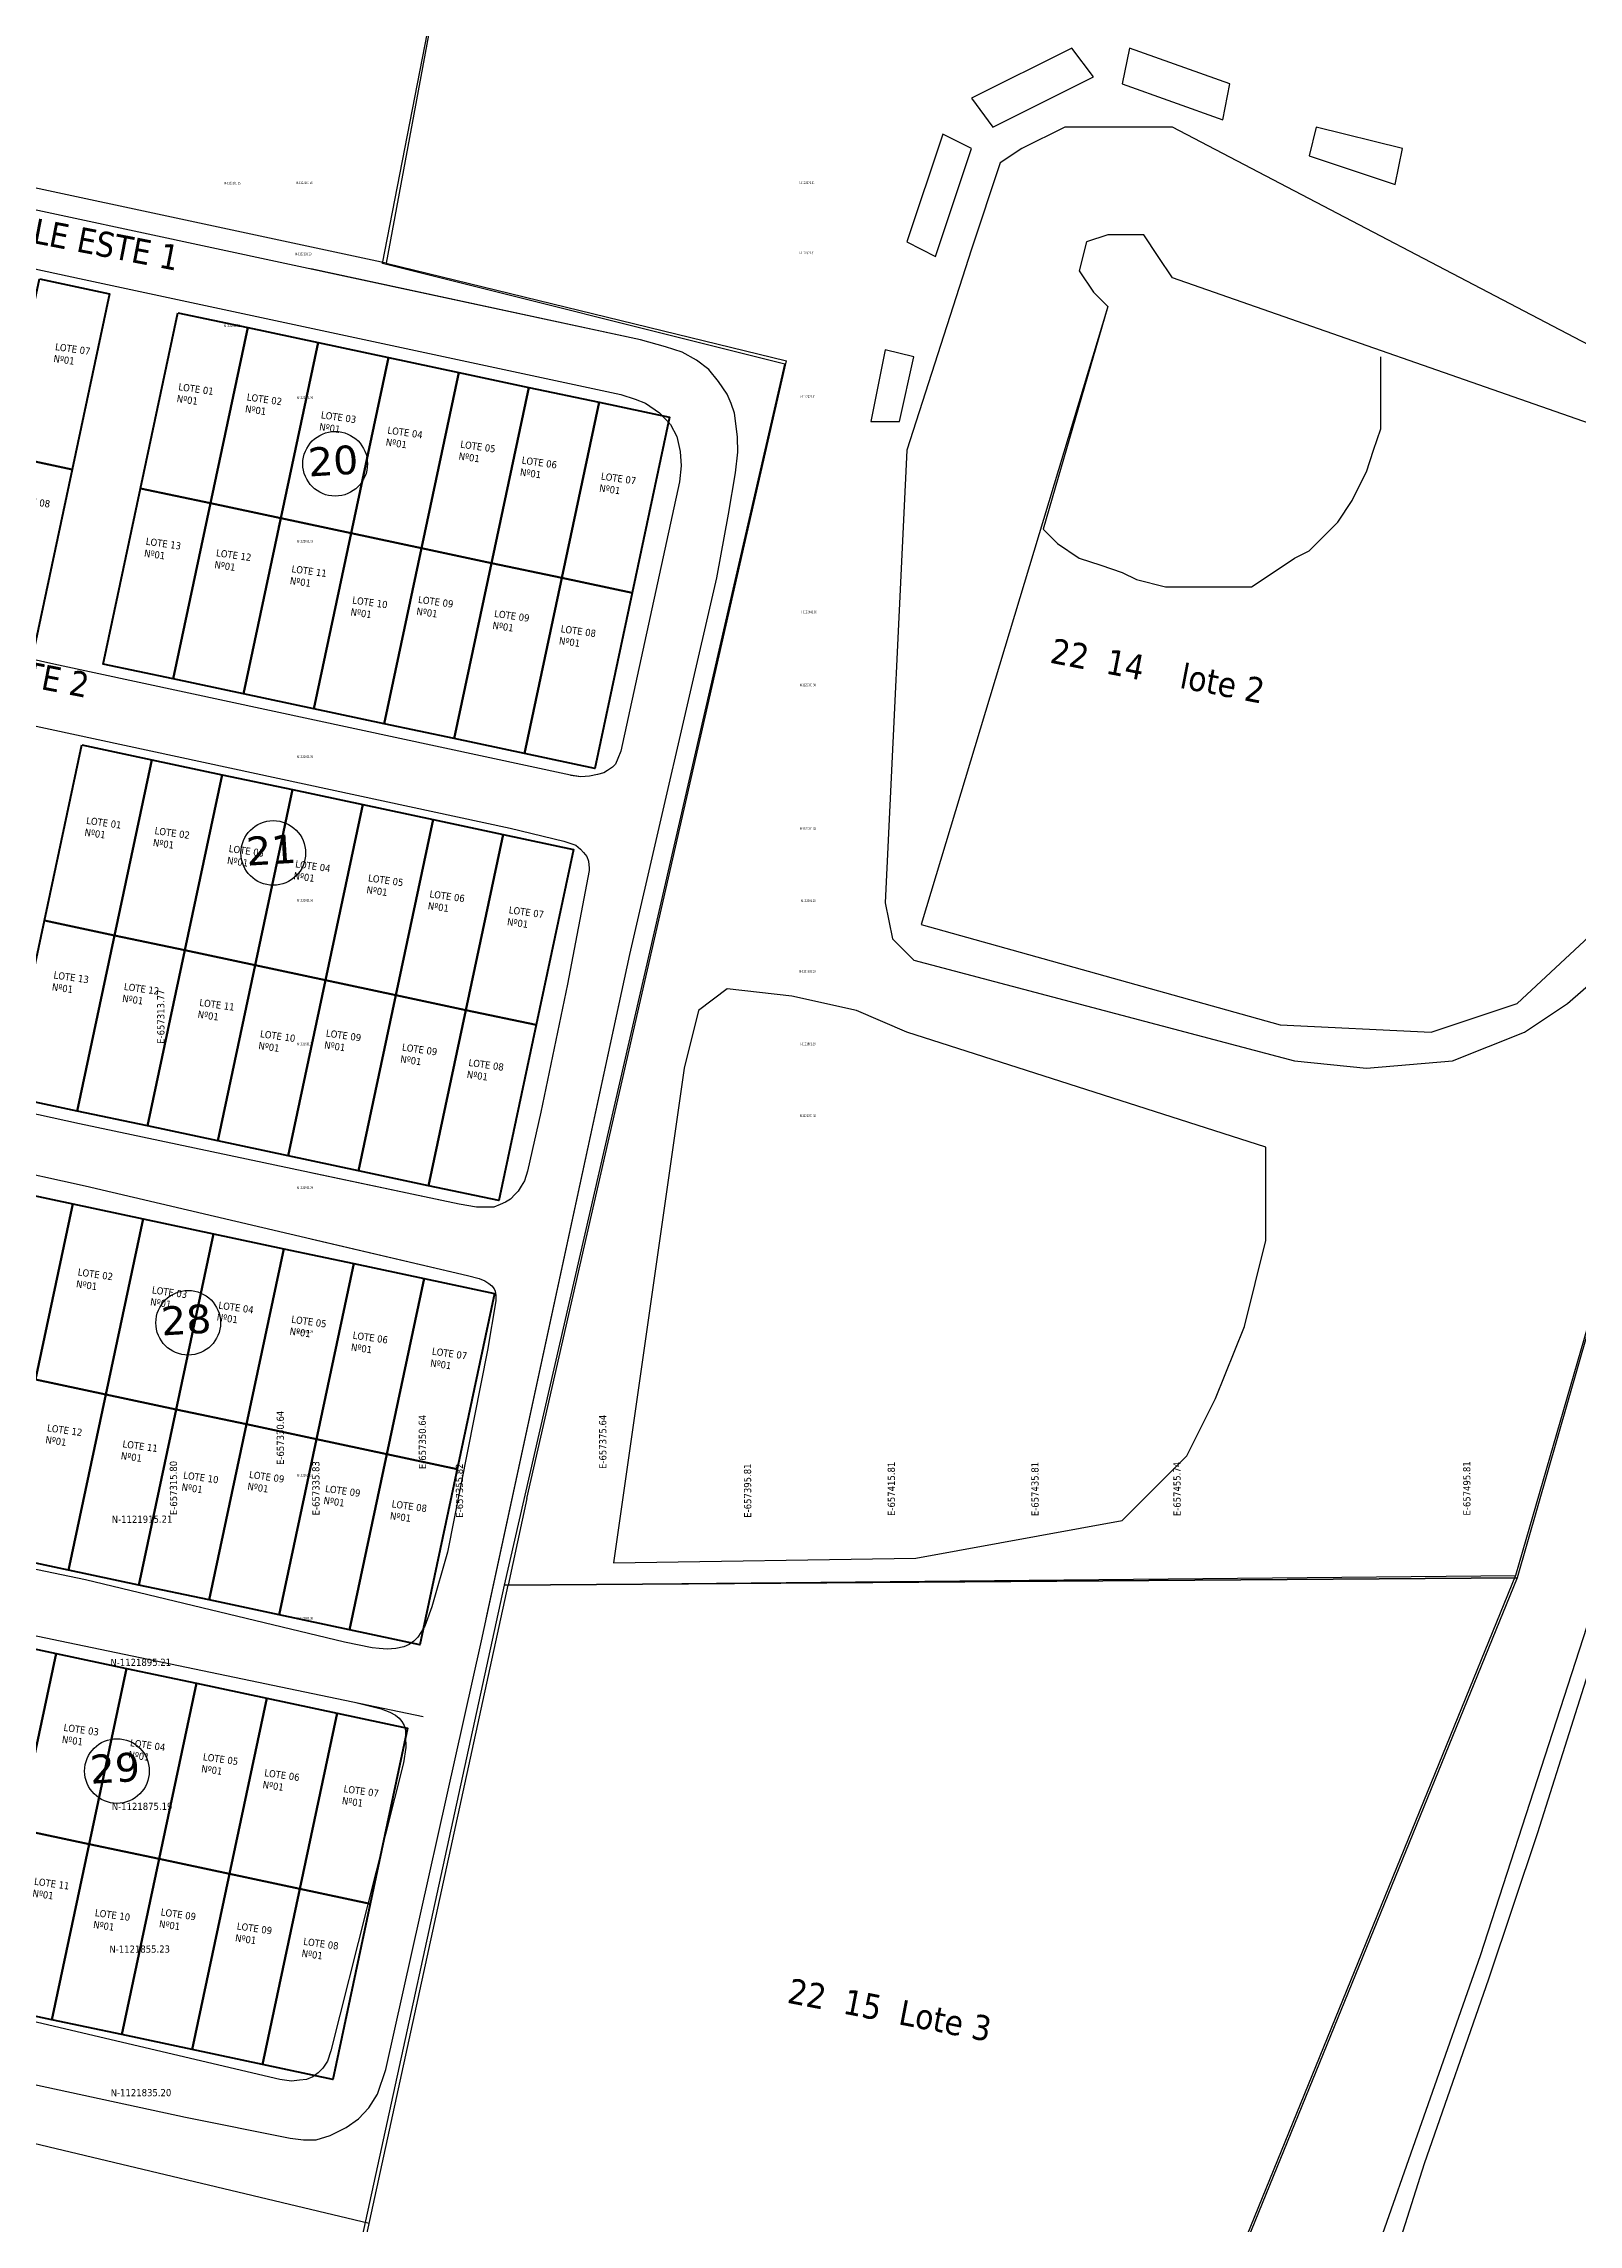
# Model space of a CAD drawing. Header units: metres. Extents: x 2 to 659295185, y -28 to 1124222152.
# Drawn here: x 657297.8 to 657511.5, y 1121817 to 1122120.6 of the extents above; entities that cross this region are included whole.
import ezdxf

# ---------------------------------------------------------------- set-up
doc = ezdxf.new("R2010")
doc.units = ezdxf.units.M
doc.header["$MEASUREMENT"] = 0
doc.layers.add('AT', color=210, linetype='CONTINUOUS', lineweight=50)
for name, color, linetype in [('CALLES', 1, 'CONTINUOUS'), ('MANZANA', 30, 'CONTINUOUS'), ('Numero de manzana', 6, 'CONTINUOUS'), ('Parcelas', 140, 'CONTINUOUS'), ('TEXTOS', 7, 'CONTINUOUS'), ('VERT.', 7, 'CONTINUOUS')]:
    doc.layers.add(name, color=color, linetype=linetype)
doc.styles.add('ROMAN', font='verdana.ttf')
doc.styles.get("Standard").update_dxf_attribs({"font": 'tahoma.ttf'})

msp = doc.modelspace()

# ---------------------------------------------------------------- linework, layer by layer
at = {"layer": 'AT', "lineweight": -3}
msp.add_line((657343.1385, 1121817.1109), (657064.0739, 1121883.9017), dxfattribs=at)
at = {"layer": 'AT', "lineweight": 0}
msp.add_line((657343.1385, 1121817.1109), (657338.4517, 1121795.6159), dxfattribs=at)
at = {"layer": 'MANZANA', "lineweight": -3}
for p, q in [((657440.9999, 1122119.9993), (657426.9999, 1122112.9993)), ((657441, 1122120), (657427, 1122113)), ((657443.9999, 1122115.9993), (657440.9999, 1122119.9993)), ((657444, 1122116), (657441, 1122120)), ((657448.9999, 1122119.9993), (657447.9999, 1122114.9993)), ((657449, 1122120), (657448, 1122115)), ((657462.9999, 1122114.9993), (657448.9999, 1122119.9993)), ((657463, 1122115), (657449, 1122120)), ((657429.9999, 1122108.9993), (657443.9999, 1122115.9993)), ((657430, 1122109), (657444, 1122116)), ((657426.9999, 1122112.9993), (657429.9999, 1122108.9993)), ((657427, 1122113), (657430, 1122109)), ((657447.9999, 1122114.9993), (657461.9999, 1122109.9993)), ((657448, 1122115), (657462, 1122110)), ((657461.9999, 1122109.9993), (657462.9999, 1122114.9993)), ((657462, 1122110), (657463, 1122115)), ((657422.9999, 1122107.9993), (657417.9999, 1122092.9993)), ((657423, 1122108), (657418, 1122093)), ((657426.9999, 1122105.9993), (657422.9999, 1122107.9993)), ((657427, 1122106), (657423, 1122108)), ((657439.9999, 1122108.9993), (657433.9999, 1122105.9993)), ((657440, 1122109), (657434, 1122106)), ((657443.9999, 1122108.9993), (657439.9999, 1122108.9993)), ((657444, 1122109), (657440, 1122109)), ((657448.9999, 1122108.9993), (657443.9999, 1122108.9993)), ((657449, 1122109), (657444, 1122109)), ((657454.9999, 1122108.9993), (657448.9999, 1122108.9993)), ((657455, 1122109), (657449, 1122109)), ((657538.9999, 1122064.9993), (657454.9999, 1122108.9993)), ((657539, 1122065), (657455, 1122109)), ((657474.9999, 1122108.9993), (657473.9999, 1122104.9993)), ((657475, 1122109), (657474, 1122105)), ((657486.9999, 1122105.9993), (657474.9999, 1122108.9993)), ((657487, 1122106), (657475, 1122109)), ((657421.9999, 1122090.9993), (657426.9999, 1122105.9993)), ((657422, 1122091), (657427, 1122106)), ((657430.9999, 1122103.9993), (657426.9999, 1122091.9993)), ((657431, 1122104), (657427, 1122092)), ((657433.9999, 1122105.9993), (657430.9999, 1122103.9993)), ((657434, 1122106), (657431, 1122104)), ((657473.9999, 1122104.9993), (657485.9999, 1122100.9993)), ((657474, 1122105), (657486, 1122101)), ((657485.9999, 1122100.9993), (657486.9999, 1122105.9993)), ((657486, 1122101), (657487, 1122106)), ((657445.9999, 1122093.9993), (657442.9999, 1122092.9993)), ((657446, 1122094), (657443, 1122093)), ((657447.9999, 1122093.9993), (657445.9999, 1122093.9993)), ((657448, 1122094), (657446, 1122094)), ((657450.9999, 1122093.9993), (657447.9999, 1122093.9993)), ((657451, 1122094), (657448, 1122094)), ((657452.9999, 1122090.9993), (657450.9999, 1122093.9993)), ((657453, 1122091), (657451, 1122094)), ((657417.9999, 1122092.9993), (657421.9999, 1122090.9993)), ((657426.9999, 1122091.9993), (657417.9999, 1122063.9993)), ((657418, 1122093), (657422, 1122091)), ((657427, 1122092), (657418, 1122064)), ((657442.9999, 1122092.9993), (657441.9999, 1122088.9993)), ((657443, 1122093), (657442, 1122089)), ((657454.9999, 1122087.9993), (657452.9999, 1122090.9993)), ((657455, 1122088), (657453, 1122091)), ((657441.9999, 1122088.9993), (657443.9999, 1122085.9993)), ((657442, 1122089), (657444, 1122086)), ((657537.9999, 1122058.9993), (657454.9999, 1122087.9993)), ((657538, 1122059), (657455, 1122088)), ((657443.9999, 1122085.9993), (657445.9999, 1122083.9993)), ((657444, 1122086), (657446, 1122084)), ((657445.9999, 1122083.9993), (657419.9999, 1121997.9993)), ((657446, 1122084), (657420, 1121998)), ((657445.9999, 1122083.9993), (657436.9999, 1122052.9993)), ((657446, 1122084), (657437, 1122053)), ((657414.9999, 1122077.9993), (657412.9999, 1122067.9993)), ((657415, 1122078), (657413, 1122068)), ((657418.9999, 1122076.9993), (657414.9999, 1122077.9993)), ((657419, 1122077), (657415, 1122078)), ((657416.9999, 1122067.9993), (657418.9999, 1122076.9993)), ((657417, 1122068), (657419, 1122077)), ((657483.9999, 1122074.9993), (657483.9999, 1122076.9993)), ((657484, 1122075), (657484, 1122077)), ((657483.9999, 1122071.9993), (657483.9999, 1122074.9993)), ((657484, 1122072), (657484, 1122075)), ((657483.9999, 1122069.9993), (657483.9999, 1122071.9993)), ((657483.9999, 1122066.9993), (657483.9999, 1122069.9993)), ((657484, 1122070), (657484, 1122072)), ((657484, 1122067), (657484, 1122070)), ((657412.9999, 1122067.9993), (657416.9999, 1122067.9993)), ((657413, 1122068), (657417, 1122068)), ((657482.9999, 1122063.9993), (657483.9999, 1122066.9993)), ((657483, 1122064), (657484, 1122067)), ((657417.9999, 1122063.9993), (657414.9999, 1122000.9993)), ((657418, 1122064), (657415, 1122001)), ((657481.9999, 1122060.9993), (657482.9999, 1122063.9993)), ((657482, 1122061), (657483, 1122064)), ((657480.9999, 1122058.9993), (657481.9999, 1122060.9993)), ((657481, 1122059), (657482, 1122061)), ((657479.9999, 1122056.9993), (657480.9999, 1122058.9993)), ((657480, 1122057), (657481, 1122059)), ((657477.9999, 1122053.9993), (657479.9999, 1122056.9993)), ((657478, 1122054), (657480, 1122057)), ((657436.9999, 1122052.9993), (657438.9999, 1122050.9993)), ((657437, 1122053), (657439, 1122051)), ((657473.9999, 1122049.9993), (657475.9999, 1122051.9993)), ((657474, 1122050), (657476, 1122052)), ((657475.9999, 1122051.9993), (657477.9999, 1122053.9993)), ((657476, 1122052), (657478, 1122054)), ((657438.9999, 1122050.9993), (657441.9999, 1122048.9993)), ((657439, 1122051), (657442, 1122049)), ((657441.9999, 1122048.9993), (657444.9999, 1122047.9993)), ((657442, 1122049), (657445, 1122048)), ((657468.9999, 1122046.9993), (657471.9999, 1122048.9993)), ((657469, 1122047), (657472, 1122049)), ((657471.9999, 1122048.9993), (657473.9999, 1122049.9993)), ((657472, 1122049), (657474, 1122050)), ((657444.9999, 1122047.9993), (657447.9999, 1122046.9993)), ((657445, 1122048), (657448, 1122047)), ((657447.9999, 1122046.9993), (657449.9999, 1122045.9993)), ((657448, 1122047), (657450, 1122046)), ((657449.9999, 1122045.9993), (657453.9999, 1122044.9993)), ((657450, 1122046), (657454, 1122045)), ((657465.9999, 1122044.9993), (657468.9999, 1122046.9993)), ((657466, 1122045), (657469, 1122047)), ((657453.9999, 1122044.9993), (657456.9999, 1122044.9993)), ((657454, 1122045), (657457, 1122045)), ((657456.9999, 1122044.9993), (657460.9999, 1122044.9993)), ((657457, 1122045), (657461, 1122045)), ((657460.9999, 1122044.9993), (657463.9999, 1122044.9993)), ((657461, 1122045), (657464, 1122045)), ((657463.9999, 1122044.9993), (657465.9999, 1122044.9993)), ((657464, 1122045), (657466, 1122045)), ((657414.9999, 1122000.9993), (657415.9999, 1121995.9993)), ((657415, 1122001), (657416, 1121996)), ((657502.9999, 1121986.9993), (657516.9999, 1121999.9993)), ((657503, 1121987), (657517, 1122000)), ((657419.9999, 1121997.9993), (657469.9999, 1121983.9993)), ((657420, 1121998), (657470, 1121984)), ((657415.9999, 1121995.9993), (657418.9999, 1121992.9993)), ((657416, 1121996), (657419, 1121993)), ((657509.9999, 1121986.9993), (657517.9999, 1121993.9993)), ((657510, 1121987), (657518, 1121994)), ((657418.9999, 1121992.9993), (657471.9999, 1121978.9993)), ((657419, 1121993), (657472, 1121979)), ((657392.9999, 1121988.9993), (657388.9999, 1121985.9993)), ((657393, 1121989), (657389, 1121986)), ((657401.9999, 1121987.9993), (657392.9999, 1121988.9993)), ((657402, 1121988), (657393, 1121989)), ((657410.9999, 1121985.9993), (657401.9999, 1121987.9993)), ((657411, 1121986), (657402, 1121988)), ((657388.9999, 1121985.9993), (657386.9999, 1121977.9993)), ((657389, 1121986), (657387, 1121978)), ((657417.9999, 1121982.9993), (657410.9999, 1121985.9993)), ((657418, 1121983), (657411, 1121986)), ((657490.9999, 1121982.9993), (657502.9999, 1121986.9993)), ((657491, 1121983), (657503, 1121987)), ((657503.9999, 1121982.9993), (657509.9999, 1121986.9993)), ((657504, 1121983), (657510, 1121987)), ((657467.9999, 1121966.9993), (657417.9999, 1121982.9993)), ((657468, 1121967), (657418, 1121983)), ((657469.9999, 1121983.9993), (657490.9999, 1121982.9993)), ((657470, 1121984), (657491, 1121983)), ((657493.9999, 1121978.9993), (657503.9999, 1121982.9993)), ((657494, 1121979), (657504, 1121983)), ((657471.9999, 1121978.9993), (657481.9999, 1121977.9993)), ((657472, 1121979), (657482, 1121978)), ((657481.9999, 1121977.9993), (657493.9999, 1121978.9993)), ((657482, 1121978), (657494, 1121979)), ((657386.9999, 1121977.9993), (657377.1592, 1121909.1145)), ((657387, 1121978), (657377.1593, 1121909.1152)), ((657467.9999, 1121953.9993), (657467.9999, 1121966.9993)), ((657468, 1121954), (657468, 1121967)), ((657464.9999, 1121941.9993), (657467.9999, 1121953.9993)), ((657465, 1121942), (657468, 1121954)), ((657460.9999, 1121931.9993), (657464.9999, 1121941.9993)), ((657461, 1121932), (657465, 1121942)), ((657456.9999, 1121923.9993), (657460.9999, 1121931.9993)), ((657457, 1121924), (657461, 1121932)), ((657447.9999, 1121914.9993), (657456.9999, 1121923.9993)), ((657448, 1121915), (657457, 1121924)), ((657419.2807, 1121909.7508), (657447.9999, 1121914.9993)), ((657419.2808, 1121909.7515), (657448, 1121915)), ((657377.1592, 1121909.1145), (657419.2807, 1121909.7508)), ((657377.1593, 1121909.1152), (657419.2808, 1121909.7515))]:
    msp.add_line(p, q, dxfattribs=at)
at = {"layer": 'MANZANA', "lineweight": -2}
for p, q in [((657380.9099, 1122079.394), (657273.3098, 1122102.4793)), ((657286.1734, 1122091.4715), (657302.8465, 1122087.9023)), ((657380.9097, 1122079.3933), (657335.0105, 1122089.2408)), ((657302.8465, 1122087.9023), (657378.2052, 1122071.7555)), ((657384.4224, 1122078.4135), (657380.9097, 1122079.3933)), ((657384.4226, 1122078.4142), (657380.9099, 1122079.394)), ((657386.723, 1122077.6536), (657384.4224, 1122078.4135)), ((657386.7232, 1122077.6543), (657384.4226, 1122078.4142)), ((657388.702, 1122076.5539), (657386.723, 1122077.6536)), ((657388.7022, 1122076.5546), (657386.7232, 1122077.6543)), ((657390.4584, 1122075.2341), (657388.702, 1122076.5539)), ((657390.4586, 1122075.2348), (657388.7022, 1122076.5546)), ((657391.786, 1122073.5845), (657390.4584, 1122075.2341)), ((657391.7861, 1122073.5852), (657390.4586, 1122075.2348)), ((657392.9981, 1122071.8148), (657391.786, 1122073.5845)), ((657392.9983, 1122071.8155), (657391.7861, 1122073.5852)), ((657378.2051, 1122071.7548), (657380.1758, 1122071.095)), ((657378.2052, 1122071.7555), (657380.176, 1122071.0957)), ((657380.1758, 1122071.095), (657381.6024, 1122070.5451)), ((657380.176, 1122071.0957), (657381.6025, 1122070.5458)), ((657381.6024, 1122070.5451), (657383.5814, 1122069.2354)), ((657381.6025, 1122070.5458), (657383.5815, 1122069.2361)), ((657393.5506, 1122070.4951), (657392.9981, 1122071.8148)), ((657393.5507, 1122070.4958), (657392.9983, 1122071.8155)), ((657393.9959, 1122069.1654), (657393.5506, 1122070.4951)), ((657393.996, 1122069.1661), (657393.5507, 1122070.4958)), ((657383.5814, 1122069.2354), (657385.1233, 1122067.5757)), ((657383.5815, 1122069.2361), (657385.1235, 1122067.5764)), ((657385.1233, 1122067.5757), (657386.0057, 1122065.926)), ((657385.1235, 1122067.5764), (657386.0058, 1122065.9267)), ((657394.2185, 1122067.7257), (657393.9959, 1122069.1654)), ((657394.2187, 1122067.7264), (657393.996, 1122069.1661)), ((657394.4494, 1122065.846), (657394.2185, 1122067.7257)), ((657394.4495, 1122065.8467), (657394.2187, 1122067.7264)), ((657386.0057, 1122065.926), (657386.4592, 1122063.8265)), ((657386.0058, 1122065.9267), (657386.4593, 1122063.8272)), ((657386.4592, 1122063.8265), (657386.5746, 1122061.8369)), ((657386.4593, 1122063.8272), (657386.5748, 1122061.8376)), ((657394.1361, 1122060.8771), (657394.4576, 1122063.7465)), ((657394.1362, 1122060.8778), (657394.4578, 1122063.7472)), ((657394.4576, 1122063.7465), (657394.4494, 1122065.846)), ((657394.4578, 1122063.7472), (657394.4495, 1122065.8467)), ((657386.5746, 1122061.8369), (657386.3685, 1122059.6173)), ((657386.5748, 1122061.8376), (657386.3686, 1122059.618)), ((657393.1795, 1122055.1182), (657394.1361, 1122060.8771)), ((657393.1797, 1122055.1189), (657394.1362, 1122060.8778)), ((657386.3685, 1122059.6173), (657378.2051, 1122022.095)), ((657386.3686, 1122059.618), (657378.2052, 1122022.0956)), ((657391.5716, 1122046.26), (657393.1795, 1122055.1182)), ((657391.5717, 1122046.2607), (657393.1797, 1122055.1189)), ((657299.2513, 1122034.2432), (657229.0544, 1122049.86)), ((657379.4255, 1121993.7807), (657391.5716, 1122046.26)), ((657379.4256, 1121993.7814), (657391.5717, 1122046.2607)), ((657371.2045, 1122018.7463), (657299.2513, 1122034.2432)), ((657272.0895, 1122030.9139), (657362.802, 1122011.4078)), ((657378.2051, 1122022.095), (657377.7681, 1122021.0952)), ((657378.2052, 1122022.0956), (657377.7682, 1122021.0959)), ((657372.6309, 1122018.5257), (657371.2044, 1122018.7456)), ((657372.631, 1122018.5264), (657371.2045, 1122018.7463)), ((657373.8348, 1122018.6457), (657372.6309, 1122018.5257)), ((657373.8349, 1122018.6463), (657372.631, 1122018.5264)), ((657374.9315, 1122018.8656), (657373.8348, 1122018.6457)), ((657374.9316, 1122018.8663), (657373.8349, 1122018.6463)), ((657375.8055, 1122019.0956), (657374.9315, 1122018.8656)), ((657375.8057, 1122019.0963), (657374.9316, 1122018.8663)), ((657376.3498, 1122019.4255), (657375.8055, 1122019.0956)), ((657376.3499, 1122019.4262), (657375.8057, 1122019.0963)), ((657377.0094, 1122019.8754), (657376.3498, 1122019.4255)), ((657377.0096, 1122019.8761), (657376.3499, 1122019.4262)), ((657377.4465, 1122020.3153), (657377.0094, 1122019.8754)), ((657377.4466, 1122020.316), (657377.0096, 1122019.8761)), ((657377.7681, 1122021.0952), (657377.4465, 1122020.3153)), ((657377.7682, 1122021.0959), (657377.4466, 1122020.316)), ((657362.8018, 1122011.4071), (657370.2561, 1122009.5575)), ((657362.802, 1122011.4078), (657370.2562, 1122009.5582)), ((657370.2561, 1122009.5575), (657371.9053, 1122009.0176)), ((657370.2562, 1122009.5582), (657371.9054, 1122009.0183)), ((657371.9053, 1122009.0176), (657372.5649, 1122008.4677)), ((657371.9054, 1122009.0183), (657372.5651, 1122008.4684)), ((657372.5649, 1122008.4677), (657373.002, 1122008.0178)), ((657372.5651, 1122008.4684), (657373.0021, 1122008.0185)), ((657373.002, 1122008.0178), (657373.4472, 1122007.4679)), ((657373.0021, 1122008.0185), (657373.4474, 1122007.4686)), ((657373.4472, 1122007.4679), (657373.6699, 1122006.8081)), ((657373.4474, 1122007.4686), (657373.67, 1122006.8088)), ((657373.6699, 1122006.8081), (657373.7853, 1122005.8183)), ((657373.67, 1122006.8088), (657373.7855, 1122005.819)), ((657373.7853, 1122005.4783), (657370.7838, 1121989.6516)), ((657373.7855, 1122005.479), (657370.784, 1121989.6523)), ((657373.7853, 1122005.8183), (657373.7853, 1122005.4783)), ((657373.7855, 1122005.819), (657373.7855, 1122005.479)), ((657358.8028, 1121898.2509), (657379.4256, 1121993.7814)), ((657359.4621, 1121901.3049), (657379.4255, 1121993.7807)), ((657370.7838, 1121989.6516), (657367.032, 1121971.8352)), ((657370.784, 1121989.6523), (657367.0321, 1121971.8359)), ((657222.0207, 1121979.5943), (657303.6298, 1121961.598)), ((657302.8217, 1121970.2162), (657268.486, 1121977.8147)), ((657355.6858, 1121959.0585), (657302.8217, 1121970.2162)), ((657367.032, 1121971.8352), (657365.2014, 1121963.6368)), ((657367.0321, 1121971.8359), (657365.2015, 1121963.6375)), ((657365.2014, 1121963.6368), (657364.7726, 1121962.3071)), ((657365.2015, 1121963.6375), (657364.7728, 1121962.3078)), ((657303.6298, 1121961.598), (657356.832, 1121949.1105)), ((657355.6857, 1121959.0578), (657335.0105, 1121963.4216)), ((657363.4615, 1121960.4275), (657362.8101, 1121959.7576)), ((657363.4617, 1121960.4282), (657362.8102, 1121959.7583)), ((657363.8985, 1121960.8674), (657363.4615, 1121960.4275)), ((657363.8987, 1121960.8681), (657363.4617, 1121960.4282)), ((657364.3356, 1121961.5373), (657363.8985, 1121960.8674)), ((657364.3357, 1121961.538), (657363.8987, 1121960.8681)), ((657364.7726, 1121962.3071), (657364.3356, 1121961.5373)), ((657364.7728, 1121962.3078), (657364.3357, 1121961.538)), ((657358.1017, 1121958.6279), (657355.6857, 1121959.0578)), ((657358.1019, 1121958.6286), (657355.6858, 1121959.0585)), ((657359.4128, 1121958.6379), (657358.1017, 1121958.6279)), ((657359.413, 1121958.6386), (657358.1019, 1121958.6286)), ((657360.5095, 1121958.6379), (657359.4128, 1121958.6379)), ((657360.5097, 1121958.6386), (657359.413, 1121958.6386)), ((657361.3836, 1121958.9778), (657360.5095, 1121958.6379)), ((657361.3837, 1121958.9785), (657360.5097, 1121958.6386)), ((657362.1504, 1121959.3077), (657361.3836, 1121958.9778)), ((657362.1506, 1121959.3084), (657361.3837, 1121958.9785)), ((657362.8101, 1121959.7576), (657362.1504, 1121959.3077)), ((657362.8102, 1121959.7583), (657362.1506, 1121959.3084)), ((657335.0105, 1121954.2316), (657356.8319, 1121949.1098)), ((657356.8319, 1121949.1098), (657358.4728, 1121948.6799)), ((657356.832, 1121949.1105), (657358.4729, 1121948.6806)), ((657358.4728, 1121948.6799), (657359.2396, 1121948.35)), ((657358.4729, 1121948.6806), (657359.2398, 1121948.3507)), ((657359.2396, 1121948.35), (657359.7921, 1121948.02)), ((657359.2398, 1121948.3507), (657359.7923, 1121948.0207)), ((657360.7899, 1121945.5905), (657359.6107, 1121938.7319)), ((657360.79, 1121945.5912), (657359.6109, 1121938.7326)), ((657359.7921, 1121948.02), (657360.2291, 1121947.6901)), ((657359.7923, 1121948.0207), (657360.2293, 1121947.6908)), ((657360.2291, 1121947.6901), (657360.559, 1121947.2502)), ((657360.2293, 1121947.6908), (657360.5591, 1121947.2509)), ((657360.559, 1121947.2502), (657360.6744, 1121946.9203)), ((657360.5591, 1121947.2509), (657360.6746, 1121946.9209)), ((657360.6744, 1121946.9203), (657360.7816, 1121946.3604)), ((657360.6746, 1121946.9209), (657360.7818, 1121946.3611)), ((657360.7816, 1121946.3604), (657360.7899, 1121945.5905)), ((657360.7818, 1121946.3611), (657360.79, 1121945.5912)), ((657528.1064, 1121947.9907), (657497.8359, 1121854.3998)), ((657359.6107, 1121938.7319), (657354.0365, 1121910.6076)), ((657359.6109, 1121938.7326), (657354.0367, 1121910.6083)), ((657303.6463, 1121906.7391), (657258.3519, 1121916.1572)), ((657354.0365, 1121910.6076), (657351.8843, 1121902.9692)), ((657354.0367, 1121910.6083), (657351.8845, 1121902.9699)), ((657339.7384, 1121898.0509), (657303.6463, 1121906.7391)), ((657270.6794, 1121904.3796), (657350.6508, 1121887.7058)), ((657351.8845, 1121902.9699), (657350.9032, 1121900.3104)), ((657351.8843, 1121902.9692), (657351.2703, 1121901.3049)), ((657505.8756, 1121871.5763), (657515.8119, 1121902.9199)), ((657350.9032, 1121900.3104), (657350.359, 1121899.4206)), ((657343.5809, 1121897.2911), (657339.7384, 1121898.0509)), ((657344.5622, 1121897.1911), (657343.5809, 1121897.2911)), ((657345.6589, 1121897.0811), (657344.5622, 1121897.1911)), ((657345.4775, 1121838.573), (657358.8028, 1121898.2509)), ((657346.8628, 1121897.2011), (657345.6589, 1121897.0811)), ((657347.9595, 1121897.421), (657346.8628, 1121897.2011)), ((657348.7263, 1121897.761), (657347.9595, 1121897.421)), ((657349.386, 1121898.2009), (657348.7263, 1121897.761)), ((657349.9302, 1121898.7608), (657349.386, 1121898.2009)), ((657350.359, 1121899.4206), (657349.9302, 1121898.7608)), ((657341.3133, 1121889.6526), (657344.8178, 1121888.7828)), ((657344.8178, 1121888.7828), (657346.0299, 1121888.3429)), ((657346.0299, 1121888.3429), (657346.7968, 1121887.903)), ((657346.7968, 1121887.903), (657347.3493, 1121887.4631)), ((657347.3493, 1121887.4631), (657347.6791, 1121887.0231)), ((657347.6791, 1121887.0231), (657348.009, 1121886.4733)), ((657348.009, 1121886.4733), (657348.2316, 1121885.8134)), ((657348.2316, 1121885.8134), (657348.2316, 1121884.9236)), ((657348.2316, 1121884.9236), (657348.2398, 1121883.3839)), ((657348.2398, 1121883.3839), (657347.9265, 1121881.2743)), ((657347.9265, 1121881.2743), (657337.8006, 1121841.1925)), ((657499.0563, 1121851.2004), (657505.8756, 1121871.5763)), ((657146.9011, 1121868.7769), (657317.5653, 1121831.9244)), ((657497.8359, 1121854.3998), (657482.6883, 1121811.3086)), ((657490.0766, 1121825.4957), (657499.0563, 1121851.2004)), ((657330.6927, 1121837.1833), (657293.8338, 1121845.8715)), ((657337.3636, 1121839.7528), (657336.7121, 1121838.753)), ((657337.8006, 1121841.1925), (657337.3636, 1121839.7528)), ((657332.3418, 1121836.9633), (657330.6927, 1121837.1833)), ((657333.4303, 1121837.0833), (657332.3418, 1121836.9633)), ((657334.4198, 1121837.1933), (657333.4303, 1121837.0833)), ((657335.2939, 1121837.5332), (657334.4198, 1121837.1933)), ((657336.0607, 1121838.0931), (657335.2939, 1121837.5332)), ((657336.7121, 1121838.753), (657336.0607, 1121838.0931)), ((657344.2901, 1121835.1437), (657345.4775, 1121838.573)), ((657341.6761, 1121831.7044), (657343.0944, 1121833.2541)), ((657343.0944, 1121833.2541), (657344.2901, 1121835.1437)), ((657317.5653, 1121831.9244), (657332.1522, 1121829.0049)), ((657337.7429, 1121829.3649), (657339.928, 1121830.4747)), ((657339.928, 1121830.4747), (657341.6761, 1121831.7044)), ((657332.1522, 1121829.0049), (657334.0158, 1121828.795)), ((657334.0158, 1121828.795), (657335.7721, 1121828.795)), ((657335.7721, 1121828.795), (657337.7429, 1121829.3649)), ((657482.5152, 1121801.6905), (657490.0766, 1121825.4957))]:
    msp.add_line(p, q, dxfattribs=at)
at = {"layer": 'Numero de manzana', "lineweight": -3}
for p, q in [((657359.7965, 1122166.7453), (657345.5052, 1122090.0658)), ((657359.7966, 1122166.746), (657345.5053, 1122090.0665)), ((657565.1767, 1122122.9394), (657502.7306, 1121907.3662)), ((657565.1769, 1122122.9401), (657502.7308, 1121907.3669)), ((657345.5052, 1122090.0658), (657401.2669, 1122076.4404)), ((657345.5053, 1122090.0665), (657401.267, 1122076.4411)), ((657365.1151, 1121918.0649), (657401.2669, 1122076.4404)), ((657365.1152, 1121918.0656), (657401.267, 1122076.4411)), ((657365.1151, 1121918.0649), (657362.5242, 1121906.0213)), ((657365.1152, 1121918.0656), (657362.5244, 1121906.022))]:
    msp.add_line(p, q, dxfattribs=at)
for points in [[(657345.5053, 1122090.0665), (657267.2714, 1122106.7832), (657279.4575, 1122171.3056)], [(657362.5244, 1121906.022), (657502.7308, 1121907.3669), (657449.8028, 1121777.2509), (657338.4517, 1121795.6159), (657362.5244, 1121906.022)]]:
    msp.add_lwpolyline(points, dxfattribs=at)
at = {"layer": 'Numero de manzana', "lineweight": -2}
for centre in [(657338.4169, 1122062.1169), (657329.7984, 1122007.9363), (657317.9553, 1121942.5294), (657308.0378, 1121880.1224)]:
    msp.add_circle(centre, 4.5001, dxfattribs=at)
at = {"layer": 'Parcelas', "lineweight": 40}
for points in [[(657297.2387, 1122087.8714), (657307.0201, 1122085.7923), (657301.8224, 1122061.3386), (657292.0409, 1122063.4177), (657297.2387, 1122087.8714)], [(657316.4928, 1122083.1525), (657326.2743, 1122081.0733), (657321.0765, 1122056.6197), (657311.295, 1122058.6988), (657316.4928, 1122083.1525)], [(657326.2745, 1122081.074), (657336.0559, 1122078.9949), (657330.8581, 1122054.5412), (657321.0767, 1122056.6204), (657326.2745, 1122081.074)], [(657336.0559, 1122078.9949), (657345.8374, 1122076.9158), (657340.6396, 1122052.4621), (657330.8581, 1122054.5412), (657336.0559, 1122078.9949)], [(657345.8376, 1122076.9165), (657355.619, 1122074.8374), (657350.4212, 1122050.3837), (657340.6398, 1122052.4628), (657345.8376, 1122076.9165)], [(657355.619, 1122074.8374), (657365.4005, 1122072.7583), (657360.2027, 1122048.3046), (657350.4212, 1122050.3837), (657355.619, 1122074.8374)], [(657365.4007, 1122072.759), (657375.1821, 1122070.6799), (657369.9843, 1122046.2262), (657360.2029, 1122048.3053), (657365.4007, 1122072.759)], [(657375.1821, 1122070.6799), (657384.9636, 1122068.6007), (657379.7658, 1122044.147), (657369.9843, 1122046.2262), (657375.1821, 1122070.6799)], [(657292.0409, 1122063.4177), (657301.8224, 1122061.3386), (657296.6246, 1122036.8849), (657286.8431, 1122038.964), (657292.0409, 1122063.4177)], [(657311.295, 1122058.6988), (657321.0765, 1122056.6197), (657315.8787, 1122032.166), (657306.0972, 1122034.2451), (657311.295, 1122058.6988)], [(657321.0767, 1122056.6204), (657330.8581, 1122054.5412), (657325.6603, 1122030.0875), (657315.8789, 1122032.1667), (657321.0767, 1122056.6204)], [(657330.8581, 1122054.5412), (657340.6396, 1122052.4621), (657335.4418, 1122028.0084), (657325.6603, 1122030.0875), (657330.8581, 1122054.5412)], [(657330.5923, 1122054.597), (657330.858, 1122054.5405), (657330.5923, 1122053.2905)], [(657330.5923, 1122053.2905), (657330.858, 1122054.5405)], [(657340.6398, 1122052.4628), (657350.4212, 1122050.3837), (657345.2234, 1122025.93), (657335.442, 1122028.0091), (657340.6398, 1122052.4628)], [(657350.4212, 1122050.3837), (657360.2027, 1122048.3046), (657355.0049, 1122023.8509), (657345.2234, 1122025.93), (657350.4212, 1122050.3837)], [(657360.2029, 1122048.3053), (657369.9843, 1122046.2262), (657364.7865, 1122021.7725), (657355.0051, 1122023.8516), (657360.2029, 1122048.3053)], [(657369.9843, 1122046.2262), (657379.7658, 1122044.147), (657374.568, 1122019.6934), (657364.7865, 1122021.7725), (657369.9843, 1122046.2262)], [(657303.1339, 1122022.9946), (657312.9153, 1122020.9155), (657307.7176, 1121996.4618), (657297.9361, 1121998.5409), (657303.1339, 1122022.9946)], [(657312.9155, 1122020.9162), (657322.697, 1122018.837), (657317.4992, 1121994.3833), (657307.7177, 1121996.4625), (657312.9155, 1122020.9162)], [(657322.697, 1122018.837), (657332.4784, 1122016.7579), (657327.2807, 1121992.3042), (657317.4992, 1121994.3833), (657322.697, 1122018.837)], [(657332.4786, 1122016.7586), (657342.2601, 1122014.6795), (657337.0623, 1121990.2258), (657327.2808, 1121992.3049), (657332.4786, 1122016.7586)], [(657342.2601, 1122014.6795), (657352.0415, 1122012.6004), (657346.8438, 1121988.1467), (657337.0623, 1121990.2258), (657342.2601, 1122014.6795)], [(657352.0415, 1122012.6004), (657361.823, 1122010.5213), (657356.6252, 1121986.0676), (657346.8438, 1121988.1467), (657352.0415, 1122012.6004)], [(657352.0417, 1122012.6011), (657361.8232, 1122010.522), (657356.6254, 1121986.0683), (657346.8439, 1121988.1474), (657352.0417, 1122012.6011)], [(657361.8232, 1122010.522), (657371.6046, 1122008.4428), (657366.4069, 1121983.9892), (657356.6254, 1121986.0683), (657361.8232, 1122010.522)], [(657297.9361, 1121998.5409), (657307.7176, 1121996.4618), (657302.5198, 1121972.0081), (657292.7383, 1121974.0872), (657297.9361, 1121998.5409)], [(657307.7177, 1121996.4625), (657317.4992, 1121994.3833), (657312.3014, 1121969.9297), (657302.5199, 1121972.0088), (657307.7177, 1121996.4625)], [(657317.4992, 1121994.3833), (657327.2807, 1121992.3042), (657322.0829, 1121967.8505), (657312.3014, 1121969.9297), (657317.4992, 1121994.3833)], [(657327.2808, 1121992.3049), (657337.0623, 1121990.2258), (657331.8645, 1121965.7721), (657322.083, 1121967.8512), (657327.2808, 1121992.3049)], [(657337.0623, 1121990.2258), (657346.8438, 1121988.1467), (657341.646, 1121963.693), (657331.8645, 1121965.7721), (657337.0623, 1121990.2258)], [(657346.8439, 1121988.1474), (657356.6254, 1121986.0683), (657351.4276, 1121961.6146), (657341.6461, 1121963.6937), (657346.8439, 1121988.1474)], [(657356.6254, 1121986.0683), (657366.4069, 1121983.9892), (657361.2091, 1121959.5355), (657351.4276, 1121961.6146), (657356.6254, 1121986.0683)], [(657292.1231, 1121961.163), (657301.9045, 1121959.0838), (657296.7067, 1121934.6302), (657286.9253, 1121936.7093), (657292.1231, 1121961.163)], [(657301.9047, 1121959.0845), (657311.6862, 1121957.0054), (657306.4884, 1121932.5517), (657296.7069, 1121934.6309), (657301.9047, 1121959.0845)], [(657311.6862, 1121957.0054), (657321.4676, 1121954.9263), (657316.2698, 1121930.4726), (657306.4884, 1121932.5517), (657311.6862, 1121957.0054)], [(657321.4678, 1121954.927), (657331.2493, 1121952.8479), (657326.0515, 1121928.3942), (657316.27, 1121930.4733), (657321.4678, 1121954.927)], [(657331.2493, 1121952.8479), (657341.0307, 1121950.7688), (657335.8329, 1121926.3151), (657326.0515, 1121928.3942), (657331.2493, 1121952.8479)], [(657341.0309, 1121950.7695), (657350.8124, 1121948.6904), (657345.6146, 1121924.2367), (657335.8331, 1121926.3158), (657341.0309, 1121950.7695)], [(657350.8124, 1121948.6904), (657360.5938, 1121946.6112), (657355.396, 1121922.1575), (657345.6146, 1121924.2367), (657350.8124, 1121948.6904)], [(657296.7069, 1121934.6309), (657306.4884, 1121932.5517), (657301.2906, 1121908.098), (657291.5091, 1121910.1772), (657296.7069, 1121934.6309)], [(657306.4884, 1121932.5517), (657316.2698, 1121930.4726), (657311.0721, 1121906.0189), (657301.2906, 1121908.098), (657306.4884, 1121932.5517)], [(657316.27, 1121930.4733), (657326.0515, 1121928.3942), (657320.8537, 1121903.9405), (657311.0722, 1121906.0196), (657316.27, 1121930.4733)], [(657326.0515, 1121928.3942), (657335.8329, 1121926.3151), (657330.6352, 1121901.8614), (657320.8537, 1121903.9405), (657326.0515, 1121928.3942)], [(657335.8331, 1121926.3158), (657345.6146, 1121924.2367), (657340.4168, 1121899.783), (657330.6353, 1121901.8621), (657335.8331, 1121926.3158)], [(657345.6146, 1121924.2367), (657355.396, 1121922.1575), (657350.1983, 1121897.7039), (657340.4168, 1121899.783), (657345.6146, 1121924.2367)], [(657330.6352, 1121901.8614), (657330.635, 1121901.8607)], [(657289.7913, 1121898.5727), (657299.5727, 1121896.4936), (657294.3749, 1121872.0399), (657284.5935, 1121874.119), (657289.7913, 1121898.5727)], [(657299.5727, 1121896.4936), (657309.3542, 1121894.4145), (657304.1564, 1121869.9608), (657294.3749, 1121872.0399), (657299.5727, 1121896.4936)], [(657309.3544, 1121894.4152), (657319.1358, 1121892.3361), (657313.938, 1121867.8824), (657304.1566, 1121869.9615), (657309.3544, 1121894.4152)], [(657319.1358, 1121892.3361), (657328.9173, 1121890.257), (657323.7195, 1121865.8033), (657313.938, 1121867.8824), (657319.1358, 1121892.3361)], [(657328.9175, 1121890.2577), (657338.6989, 1121888.1785), (657333.5011, 1121863.7248), (657323.7197, 1121865.804), (657328.9175, 1121890.2577)], [(657338.6989, 1121888.1785), (657348.4804, 1121886.0994), (657343.2826, 1121861.6457), (657333.5011, 1121863.7248), (657338.6989, 1121888.1785)], [(657294.3749, 1121872.0399), (657304.1564, 1121869.9608), (657298.9586, 1121845.5071), (657289.1772, 1121847.5862), (657294.3749, 1121872.0399)], [(657304.1566, 1121869.9615), (657313.938, 1121867.8824), (657308.7403, 1121843.4287), (657298.9588, 1121845.5078), (657304.1566, 1121869.9615)], [(657313.938, 1121867.8824), (657323.7195, 1121865.8033), (657318.5217, 1121841.3496), (657308.7403, 1121843.4287), (657313.938, 1121867.8824)], [(657323.7197, 1121865.804), (657333.5011, 1121863.7248), (657328.3034, 1121839.2712), (657318.5219, 1121841.3503), (657323.7197, 1121865.804)], [(657333.5011, 1121863.7248), (657343.2826, 1121861.6457), (657338.0848, 1121837.192), (657328.3034, 1121839.2712), (657333.5011, 1121863.7248)]]:
    msp.add_lwpolyline(points, dxfattribs=at)
at = {"layer": 'VERT.', "lineweight": -3}
for points in [[(657360, 1122167), (657565, 1122123), (657503, 1121907), (657362, 1121906), (657401, 1122076), (657345, 1122090), (657360, 1122167)], [(657362, 1121906), (657503, 1121907), (657450, 1121777), (657338, 1121796), (657362, 1121906)]]:
    msp.add_lwpolyline(points, dxfattribs=at)

# ---------------------------------------------------------------- texts
at = {"layer": 'CALLES', "color": 0}
for s, p in [('CALLE ESTE 1', (657288.2813, 1122094.4137)), ('CALLE ESTE 2', (657275.7439, 1122034.9474)), ('           22  14    lote 2  ', (657423.6264, 1122037.1975)), ('22  15  Lote 3 ', (657401.2234, 1121847.8897))]:
    msp.add_text(s, height=3.5001, rotation=349.029897, dxfattribs=at).set_placement(p)
at = {"layer": 'Numero de manzana', "lineweight": -2, "style": 'ROMAN'}
for s, p in [('20', (657334.7693, 1122060.3403)), ('21', (657326.1507, 1122006.1597)), ('28', (657314.3077, 1121940.7528)), ('29', (657304.3902, 1121878.3458))]:
    msp.add_text(s, height=4, rotation=3.491535, dxfattribs=at).set_placement(p)
at = {"layer": 'Parcelas', "lineweight": 40, "char_height": 1, "width": 6.941503, "attachment_point": 1, "rotation": 351.956363}
for s, insert in [('LOTE 07\\PNº01', (657299.5279, 1122078.9453)), ('LOTE 01\\PNº01', (657316.6848, 1122073.3633)), ('LOTE 02\\PNº01', (657326.2076, 1122071.9402)), ('LOTE 03\\PNº01', (657336.5304, 1122069.4505)), ('LOTE 04\\PNº01', (657345.7886, 1122067.3173)), ('LOTE 05\\PNº01', (657355.9349, 1122065.3609)), ('LOTE 06\\PNº01', (657364.4784, 1122063.1379)), ('LOTE 07\\PNº01', (657375.5159, 1122060.9149)), ('LOTE 08\\PNº01', (657293.9194, 1122057.6919)), ('LOTE 13\\PNº01', (657312.1439, 1122051.8446)), ('LOTE 12\\PNº01', (657321.9344, 1122050.2433)), ('LOTE 11\\PNº01', (657332.4366, 1122048.0203)), ('LOTE 10\\PNº01', (657340.8918, 1122043.6626)), ('LOTE 09\\PNº01', (657350.0588, 1122043.7524)), ('LOTE 09\\PNº01', (657360.6523, 1122041.7961)), ('LOTE 08\\PNº01', (657369.9075, 1122039.6615)), ('LOTE 01\\PNº01', (657303.8498, 1122012.9865)), ('LOTE 02\\PNº01', (657313.3726, 1122011.5635)), ('LOTE 03\\PNº01', (657323.6954, 1122009.0738)), ('LOTE 04\\PNº01', (657332.9536, 1122006.9405)), ('LOTE 05\\PNº01', (657343.0999, 1122004.9842)), ('LOTE 06\\PNº01', (657351.6434, 1122002.7611)), ('LOTE 07\\PNº01', (657362.6809, 1122000.5381)), ('LOTE 13\\PNº01', (657299.3089, 1121991.4678)), ('LOTE 12\\PNº01', (657309.0994, 1121989.8665)), ('LOTE 11\\PNº01', (657319.6016, 1121987.6435)), ('LOTE 10\\PNº01', (657328.0568, 1121983.2859)), ('LOTE 09\\PNº01', (657337.2238, 1121983.3757)), ('LOTE 09\\PNº01', (657347.8173, 1121981.4193)), ('LOTE 08\\PNº01', (657357.0725, 1121979.2847)), ('LOTE 02\\PNº01', (657302.6758, 1121950.1174)), ('LOTE 03\\PNº01', (657312.9985, 1121947.6277)), ('LOTE 04\\PNº01', (657322.2568, 1121945.4944)), ('LOTE 05\\PNº01', (657332.4031, 1121943.5381)), ('LOTE 06\\PNº01', (657340.9466, 1121941.315)), ('LOTE 07\\PNº01', (657351.9841, 1121939.092)), ('LOTE 12\\PNº01', (657298.4025, 1121928.4204)), ('LOTE 11\\PNº01', (657308.9047, 1121926.1974)), ('LOTE 10\\PNº01', (657317.36, 1121921.8398)), ('LOTE 09\\PNº01', (657326.527, 1121921.9296)), ('LOTE 09\\PNº01', (657337.1204, 1121919.9732)), ('LOTE 08\\PNº01', (657346.3756, 1121917.8386)), ('LOTE 03\\PNº01', (657300.6988, 1121886.7149)), ('LOTE 04\\PNº01', (657309.9571, 1121884.5817)), ('LOTE 05\\PNº01', (657320.1034, 1121882.6253)), ('LOTE 06\\PNº01', (657328.6469, 1121880.4023)), ('LOTE 07\\PNº01', (657339.6844, 1121878.1792)), ('LOTE 11\\PNº01', (657296.605, 1121865.2846)), ('LOTE 10\\PNº01', (657305.0603, 1121860.927)), ('LOTE 09\\PNº01', (657314.2273, 1121861.0168)), ('LOTE 09\\PNº01', (657324.8207, 1121859.0604)), ('LOTE 08\\PNº01', (657334.0759, 1121856.9258))]:
    msp.add_mtext(s, dxfattribs=dict(at, insert=insert))
at = {"layer": 'Parcelas', "lineweight": 18, "char_height": 1, "width": 10.220269, "attachment_point": 1}
for s, insert, rotation in [('E-657313.77', (657313.6524, 1121981.3633), 90.179457), ('E-657330.64', (657330.2934, 1121922.7309), 90.179457), ('E-657350.64', (657350.0712, 1121922.1514), 90.179457), ('E-657375.64', (657375.1834, 1121922.1779), 90.179457), ('E-657315.80', (657315.4193, 1121915.7501), 90.179457), ('E-657335.83', (657335.2462, 1121915.7134), 90.179457), ('E-657355.82', (657355.2319, 1121915.3914), 90.179457), ('E-657395.81', (657395.349, 1121915.3866), 90.179457), ('E-657415.81', (657415.3606, 1121915.6348), 90.179457), ('E-657435.81', (657435.3583, 1121915.6096), 90.179457), ('E-657455.74', (657455.1315, 1121915.6129), 90.179457), ('E-657495.81', (657495.4804, 1121915.6948), 90.179457), ('N-1121915.21', (657307.3159, 1121915.6662), 0.179457), ('N-1121895.21', (657307.1342, 1121895.7416), 0.179457), ('N-1121875.19', (657307.3205, 1121875.6931), 0.179457), ('N-1121855.23', (657306.9836, 1121855.8182), 0.179457), ('N-1121835.20', (657307.1637, 1121835.832), 0.179457)]:
    msp.add_mtext(s, dxfattribs=dict(at, insert=insert, rotation=rotation))
at = {"layer": 'TEXTOS', "color": 0, "width": 0.6}
for s, p in [('N-1122101.15', (657323.0189, 1122101.0128)), ('N-1122101.20', (657333.0488, 1122101.0545)), ('N-1122071.31', (657402.9496, 1122101.0716)), ('N-1122191.29', (657332.8982, 1122091.1608)), ('N-1122071.31', (657402.9547, 1122091.3049)), ('N-1122081.30', (657322.9588, 1122081.1653)), ('N-1122071.30', (657333.1201, 1122071.1588)), ('N-1122071.31', (657403.0897, 1122071.3049)), ('N-1122051.33', (657333.1201, 1122051.1588)), ('N-1122041.30', (657403.2251, 1122041.3049)), ('N-1122031.30', (657403.1201, 1122031.1588)), ('N-1122021.30', (657333.1201, 1122021.1588)), ('N-1122011.30', (657403.1201, 1122011.1588)), ('N-1122011.30', (657333.1201, 1122001.1588)), ('N-112001.28', (657403.2907, 1122001.1067)), ('N-1121991.29', (657403.0669, 1121991.262)), ('N-1121981.30', (657333.1201, 1121981.1588)), ('N-1121981.29', (657403.0862, 1121981.1696)), ('N-1121971.30', (657403.1216, 1121971.1696)), ('N-1121961.29', (657333.1201, 1121961.1588)), ('N-1121941.29', (657333.1201, 1121941.1149)), ('N-1121921.23', (657333.1201, 1121921.0963)), ('N-1121901.30', (657333.1123, 1121901.2055))]:
    msp.add_text(s, height=0.359683, dxfattribs=at).set_placement(p)

doc.saveas('drawing.dxf')
